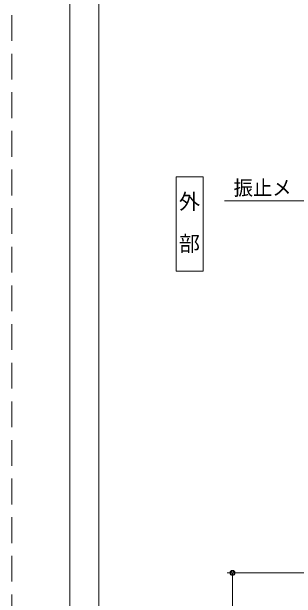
# Model space of a CAD drawing. Units: millimetres, scale not verified. Extents: x -584 to 585, y -818 to 818.
# Drawn here: x -584.5 to -474.2, y -149.6 to 78.2 of the extents above; entities that cross this region are included whole.
import ezdxf
from ezdxf.enums import TextEntityAlignment as Align

# ---------------------------------------------------------------- set-up
doc = ezdxf.new("R2010")
doc.units = ezdxf.units.MM
doc.header["$LTSCALE"] = 5
doc.linetypes.add('DASHED2', pattern=[3, 2, -1])
for name, color, linetype, lineweight in [('0-0_Defpoints', 7, 'Continuous', 9), ('0-1_USERZ', 2, 'Continuous', 9), ('0-3_0', 7, 'Continuous', 9), ('0-5_USER1', 3, 'Continuous', 9)]:
    doc.layers.add(name, color=color, linetype=linetype, lineweight=lineweight)
doc.styles.add('@ＭＳ ゴシック', font='')
doc.styles.add('ＭＳ ゴシック', font='')
doc.styles.get('@ＭＳ ゴシック').set_extended_font_data('@MS Gothic')
doc.styles.get('ＭＳ ゴシック').set_extended_font_data('MS Gothic')

# ---------------------------------------------------------------- blocks, each defined once
blk = doc.blocks.new('GAIBU_H')
at = {"layer": '0-5_USER1', "color": 4}
blk.add_lwpolyline([(-26.1, -91.6), (26.1, -91.6), (26.1, 91.6), (-26.1, 91.6)], close=True, dxfattribs=at)
at = {"layer": '0-5_USER1', "color": 4, "style": '@ＭＳ ゴシック'}
blk.add_text('外\u3000部', height=29.95, rotation=270, dxfattribs=at).set_placement((-24.93, 64.6), align=Align.BOTTOM_LEFT)
blk = doc.blocks.new('DOT1')
at = {"layer": '0-3_0'}
blk.add_line((0, 0), (-5, 0), dxfattribs=at)
for radius in [2.5, 1.62]:
    blk.add_circle((0, 0), radius, dxfattribs=at)

msp = doc.modelspace()

# ---------------------------------------------------------------- linework, layer by layer
at = {"layer": '0-0_Defpoints', "color": 1, "linetype": 'DASHED2'}
msp.add_lwpolyline([(584.503, -818.101), (-584.497, -818.101), (-584.497, 818.099), (584.503, 818.099)], close=True, dxfattribs=at)
at = {"layer": '0-0_Defpoints', "color": 1}
msp.add_lwpolyline([(562.003, -818.101), (562.003, 763.099), (-561.997, 763.099), (-561.997, -818.101)], close=True, dxfattribs=at)
at = {"layer": '0-1_USERZ', "color": 3}
for p, q in [((-405.017, -139.723), (-500.912, -139.723)), ((-498.912, -141.723), (-498.912, -232.723))]:
    msp.add_line(p, q, dxfattribs=at)
at = {"layer": '0-1_USERZ', "color": 7}
msp.add_lwpolyline([(-550.757, -285.764), (0.003, -285.764), (0.003, 230.761), (-550.757, 230.761)], close=True, dxfattribs=at)
at = {"layer": '0-1_USERZ', "color": 3}
msp.add_lwpolyline([(-502.042, 4.751), (-422.541, 4.751), (-413.043, -5.745)], dxfattribs=at)

# ---------------------------------------------------------------- block references
at = {"layer": '0-1_USERZ', "xscale": 0.4, "yscale": 0.4, "rotation": 90}
msp.add_blockref('DOT1', (-498.912, -139.723), dxfattribs=at)
at = {"layer": '0-5_USER1', "xscale": 0.2, "yscale": 0.2}
msp.add_blockref('GAIBU_H', (-515.524, -4.244), dxfattribs=at)

# ---------------------------------------------------------------- texts
at = {"layer": '0-5_USER1', "style": 'ＭＳ ゴシック', "width": 0.95}
msp.add_text('振止メ（H≦1500取付）', height=5.773, dxfattribs=at).set_placement((-498.481, 5.202), align=Align.BOTTOM_LEFT)

doc.saveas('drawing.dxf')
